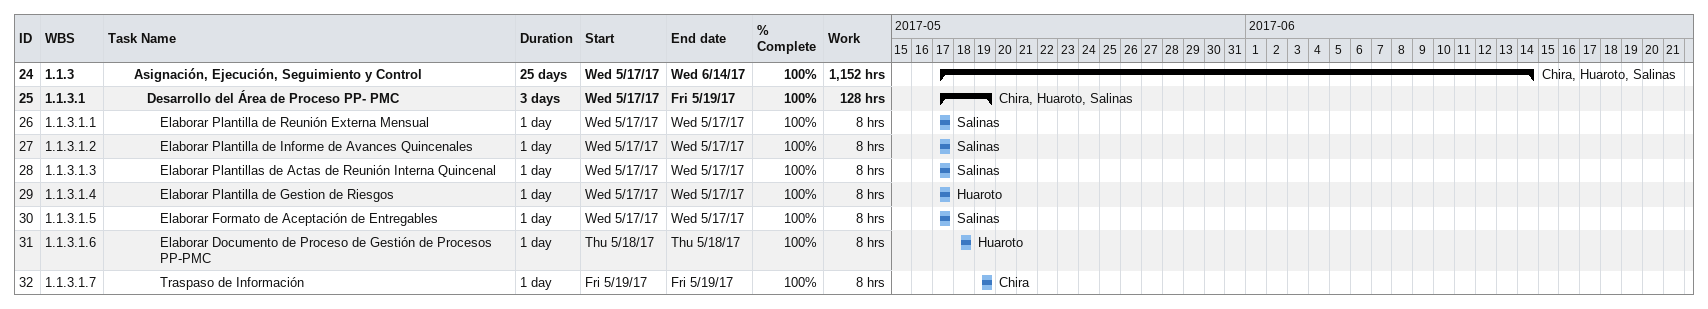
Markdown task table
| ID | WBS | Task | Duration | Start | Finish | Resources | % complete | Work (h) |
|---|---|---|---|---|---|---|---|---|
| 24 | 1.1.3 | **Asignación, Ejecución, Seguimiento y Control** | 25d | 2017-05-17 | 2017-06-14 | Chira, Huaroto, Salinas | 100 | 1152 |
| 25 | 1.1.3.1 | **Desarrollo del Área de Proceso PP- PMC** | 3d | 2017-05-17 | 2017-05-19 | Chira, Huaroto, Salinas | 100 | 128 |
| 26 | 1.1.3.1.1 | Elaborar Plantilla de Reunión Externa Mensual | 1d | 2017-05-17 | 2017-05-17 | Salinas | 100 | 8 |
| 27 | 1.1.3.1.2 | Elaborar Plantilla de Informe de Avances Quincenales | 1d | 2017-05-17 | 2017-05-17 | Salinas | 100 | 8 |
| 28 | 1.1.3.1.3 | Elaborar Plantillas de Actas de Reunión Interna Quincenal | 1d | 2017-05-17 | 2017-05-17 | Salinas | 100 | 8 |
| 29 | 1.1.3.1.4 | Elaborar Plantilla de Gestion de Riesgos | 1d | 2017-05-17 | 2017-05-17 | Huaroto | 100 | 8 |
| 30 | 1.1.3.1.5 | Elaborar Formato de Aceptación de Entregables | 1d | 2017-05-17 | 2017-05-17 | Salinas | 100 | 8 |
| 31 | 1.1.3.1.6 | Elaborar Documento de Proceso de Gestión de Procesos PP-PMC | 1d | 2017-05-18 | 2017-05-18 | Huaroto | 100 | 8 |
| 32 | 1.1.3.1.7 | Traspaso de Información | 1d | 2017-05-19 | 2017-05-19 | Chira | 100 | 8 |
